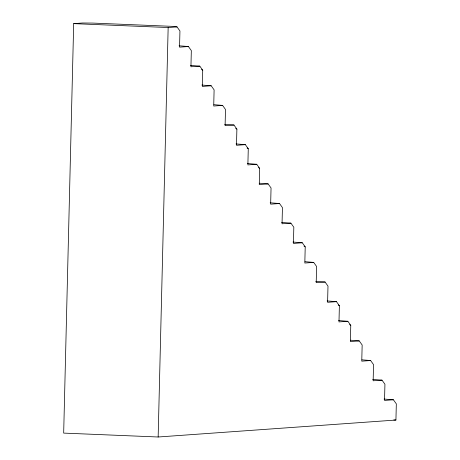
<?xml version="1.0" encoding="UTF-8"?>
<svg xmlns="http://www.w3.org/2000/svg" width="460" height="460" viewBox="0 0 460 460"><rect width="100%" height="100%" fill="white"/><g stroke="black" fill="none" stroke-linecap="round" stroke-linejoin="round"><path stroke-width="0.69" d="M393.409 399.78L384.537 400.413L384.934 384.238L382.018 380.155L373.152 380.788L373.543 364.613L370.628 360.531L361.761 361.163L362.158 344.988L359.243 340.906L350.376 341.538L350.767 325.364L347.852 321.281L338.985 321.914L339.382 305.739L336.467 301.656L327.595 302.289L327.991 286.114L325.076 282.026L316.21 282.658L316.606 266.489L313.691 262.401L304.819 263.034L305.216 246.865L302.3 242.776L293.434 243.409L293.825 227.234L290.91 223.152L282.043 223.784L282.44 207.609L279.525 203.527L270.658 204.159L271.049 187.985L268.134 183.902L259.267 184.535L259.664 168.36L256.749 164.277L247.877 164.91L248.273 148.735L245.358 144.647L236.492 145.279L236.888 129.11L233.967 125.022L225.101 125.655L225.498 109.486L222.582 105.397L213.716 106.03L214.107 89.855L211.192 85.773L202.325 86.405L202.722 70.23L199.807 66.148L190.934 66.78L191.331 50.606L188.416 46.523L179.549 47.156L179.946 30.981L177.031 26.898L172.684 26.375L92.776 23.08L82.553 23L73.686 23.633L63.675 433.101L158.154 437L395.928 420.037L396.324 403.868L393.409 399.78L384.065 399.056M158.154 437L168.159 27.531L177.031 26.898M73.686 23.633L168.159 27.531M179.078 45.799L188.416 46.523M190.469 65.423L199.807 66.148M201.854 85.048L211.192 85.773M213.958 104.702L222.582 105.397M224.63 124.298L233.967 125.022M236.02 143.922L245.358 144.647M247.411 163.547L256.749 164.277M259.509 183.206L268.134 183.902M270.187 202.802L279.525 203.527M281.572 222.427L290.91 223.152M292.962 242.052L302.3 242.776M305.066 261.705L313.691 262.401M315.738 281.301L325.076 282.026M327.129 300.926L336.467 301.656M338.514 320.557L347.852 321.281M350.618 340.21L359.243 340.906M362.003 359.835L370.628 360.531M372.68 379.431L382.018 380.155M393.777 419.951L395.928 420.037M201.509 69.466L202.722 70.23M235.675 128.34L236.888 129.11M247.066 147.965L248.273 148.735M258.451 167.595L259.664 168.36M304.008 246.094L305.216 246.865M338.169 304.968L339.382 305.739M349.56 324.599L350.767 325.364"/></g></svg>
